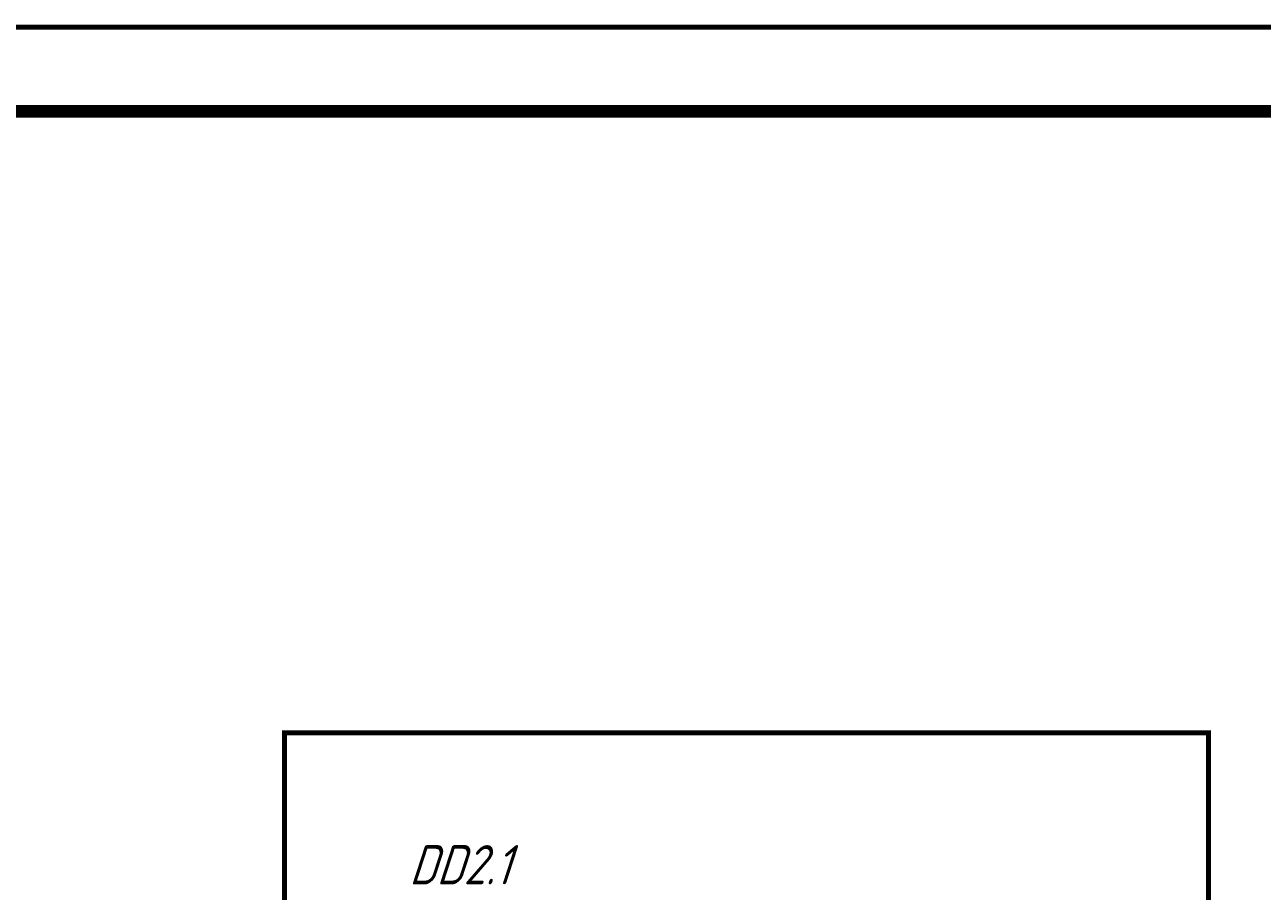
# Paper-space layout 'Layout1' of a CAD drawing. Header units: millimetres. Extents: x 0 to 420, y 0 to 297.
# Drawn here: x 144.7 to 218.3, y 245.7 to 297.3 of the extents above; entities that cross this region are included whole.
import ezdxf

# ---------------------------------------------------------------- set-up
doc = ezdxf.new("R2010")
doc.units = ezdxf.units.MM
doc.layers.add('Sheet', color=255, linetype='Continuous')
doc.styles.add('GOST', font='', dxfattribs={"oblique": 18})
doc.styles.get('GOST').set_extended_font_data('GOST type A')

psp = doc.layouts.get("Layout1")

# ---------------------------------------------------------------- linework, layer by layer
at = {"layer": 'Sheet'}
for points, const_width in [([(0.149, 297.151), (420.082, 297.151), (420.082, 0.151), (0.149, 0.151), (0.149, 297.151)], 0.3), ([(0.149, 297.151), (0.149, 0.151), (420.082, 0.151), (420.082, 297.151), (0.149, 297.151), (0.149, 297.151)], 0.0991), ([(0.149, 297.151), (0.149, 0.151), (420.082, 0.151), (420.082, 297.151), (0.149, 297.151), (0.149, 297.151)], 0.0991)]:
    psp.add_lwpolyline(points, close=True, dxfattribs=dict(at, const_width=const_width))
for points, const_width in [([(20.157, 292.142), (415.074, 292.142)], 0.749), ([(162.623, 235.141), (160.119, 235.141), (160.119, 255.141), (215.112, 255.141), (215.112, 230.144), (212.608, 230.144)], 0.3)]:
    psp.add_lwpolyline(points, dxfattribs=dict(at, const_width=const_width))

# ---------------------------------------------------------------- texts
at = {"layer": 'Sheet', "style": 'GOST', "oblique": 18}
psp.add_text('DD2.1', height=2.3358, dxfattribs=at).set_placement((167.53, 246.123))

doc.saveas('drawing.dxf')
